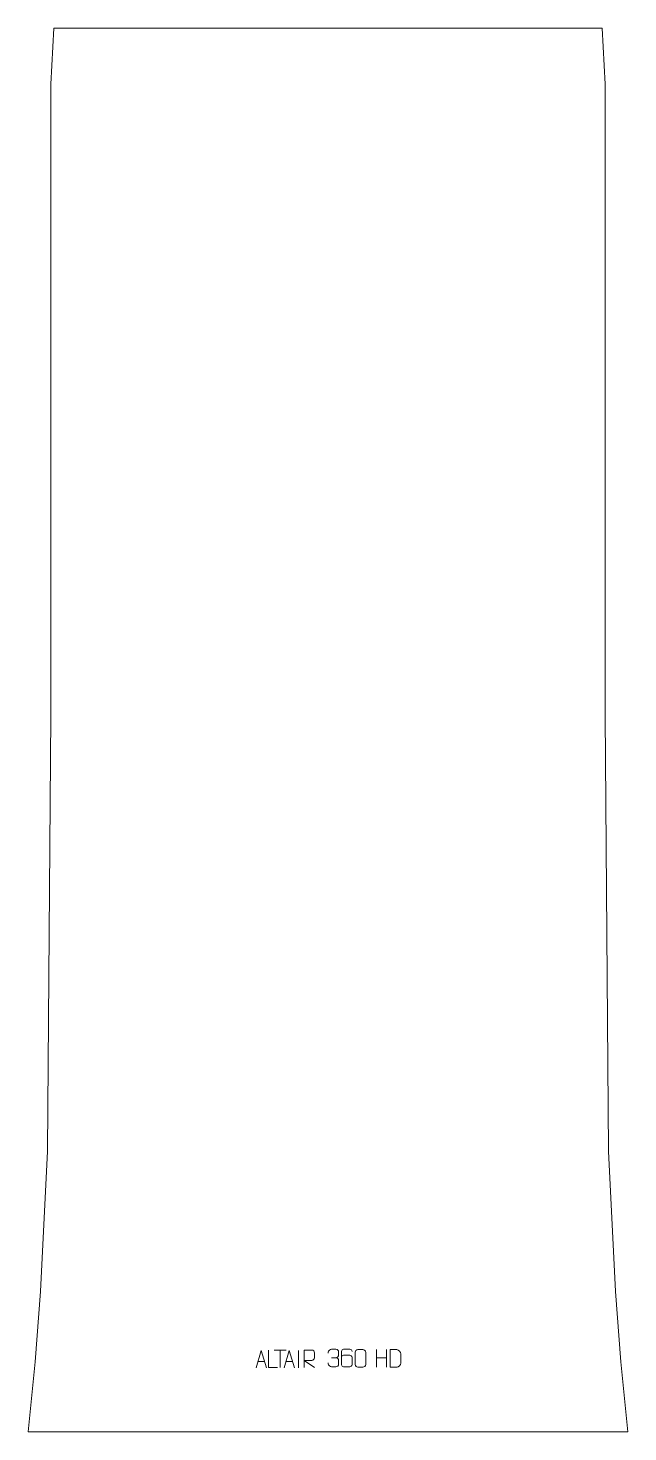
# Model space of a CAD drawing. Header units: millimetres. Extents: x -427 to 427, y -1265 to 735.
import ezdxf

# ---------------------------------------------------------------- set-up
doc = ezdxf.new("R2010")
doc.units = ezdxf.units.MM
doc.header["$MEASUREMENT"] = 0
doc.layers.add('layer 1', color=7, linetype='Continuous')

msp = doc.modelspace()

# ---------------------------------------------------------------- linework, layer by layer
at = {"layer": 'layer 1', "color": 242, "lineweight": 9}
msp.add_open_spline([(390.9854, 735.1258), (390.9854, 735.1258), (394.9859, 655.1283), (394.9859, 655.1283), (394.9859, 655.1283), (394.9859, 655.1283), (394.9859, -244.8382), (394.9859, -244.8382), (394.9859, -244.8382), (394.9859, -244.8382), (399.985, -864.8143), (399.985, -864.8143), (399.985, -864.8143), (399.985, -864.8143), (409.9849, -1064.8071), (409.9849, -1064.8071), (409.9849, -1064.8071), (409.9849, -1064.8071), (417.484, -1164.8032), (417.484, -1164.8032), (417.484, -1164.8032), (417.484, -1164.8032), (427.4839, -1264.7997), (427.4839, -1264.7997), (427.4839, -1264.7997), (427.4839, -1264.7997), (-427.4839, -1264.7997), (-427.4839, -1264.7997), (-427.4839, -1264.7997), (-427.4839, -1264.7997), (-417.484, -1164.8032), (-417.484, -1164.8032), (-417.484, -1164.8032), (-417.484, -1164.8032), (-409.9849, -1064.8071), (-409.9849, -1064.8071), (-409.9849, -1064.8071), (-409.9849, -1064.8071), (-399.985, -864.8143), (-399.985, -864.8143), (-399.985, -864.8143), (-399.985, -864.8143), (-394.9856, -244.8382), (-394.9856, -244.8382), (-394.9856, -244.8382), (-394.9856, -244.8382), (-394.9856, 655.1283), (-394.9856, 655.1283), (-394.9856, 655.1283), (-394.9856, 655.1283), (-390.9854, 735.1258), (-390.9854, 735.1258), (-390.9854, 735.1258), (-390.9854, 735.1258), (390.9854, 735.1258), (390.9854, 735.1258)], degree=3, knots=[0, 0, 0, 0, 0.066666667, 0.066666667, 0.066666667, 0.066666667, 0.133333333, 0.133333333, 0.133333333, 0.133333333, 0.2, 0.2, 0.2, 0.2, 0.266666667, 0.266666667, 0.266666667, 0.266666667, 0.333333333, 0.333333333, 0.333333333, 0.333333333, 0.4, 0.4, 0.4, 0.4, 0.466666667, 0.466666667, 0.466666667, 0.466666667, 0.533333333, 0.533333333, 0.533333333, 0.533333333, 0.6, 0.6, 0.6, 0.6, 0.666666667, 0.666666667, 0.666666667, 0.666666667, 0.733333333, 0.733333333, 0.733333333, 0.733333333, 0.8, 0.8, 0.8, 0.8, 0.866666667, 0.866666667, 0.866666667, 0.866666667, 1, 1, 1, 1], dxfattribs=at)
at = {"layer": 'layer 1', "color": 250, "lineweight": 9}
for points, knots in [([(-102.5641, -1173.64), (-102.5641, -1173.64), (-95.1931, -1148.6865), (-95.1931, -1148.6865), (-95.1931, -1148.6865), (-95.1931, -1148.6865), (-87.6232, -1173.64), (-87.6232, -1173.64)], [0, 0, 0, 0, 0.333333333, 0.333333333, 0.333333333, 0.333333333, 1, 1, 1, 1]), ([(-71.7475, -1173.0723), (-71.7475, -1173.0723), (-84.6966, -1173.0723), (-84.6966, -1173.0723), (-84.6966, -1173.0723), (-84.6966, -1173.0723), (-84.6966, -1148.1187), (-84.6966, -1148.1187)], [0, 0, 0, 0, 0.333333333, 0.333333333, 0.333333333, 0.333333333, 1, 1, 1, 1]), ([(-62.5641, -1173.64), (-62.5641, -1173.64), (-55.1931, -1148.6865), (-55.1931, -1148.6865), (-55.1931, -1148.6865), (-55.1931, -1148.6865), (-47.6232, -1173.64), (-47.6232, -1173.64)], [0, 0, 0, 0, 0.333333333, 0.333333333, 0.333333333, 0.333333333, 1, 1, 1, 1]), ([(-33.9671, -1173.1488), (-33.9671, -1173.1488), (-33.9671, -1148.1953), (-33.9671, -1148.1953), (-33.9671, -1148.1953), (-30.3723, -1148.1953), (-26.7768, -1148.1953), (-23.1816, -1148.1953), (-23.1816, -1148.1953), (-20.8563, -1148.233), (-19.299, -1149.723), (-19.3031, -1152.0894), (-19.3031, -1152.0894), (-19.3035, -1154.1249), (-19.3035, -1157.1843), (-19.3031, -1159.2203), (-19.3031, -1159.2203), (-19.3096, -1161.0958), (-21.1219, -1163.0376), (-23.1314, -1163.0567), (-23.1314, -1163.0567), (-23.1314, -1163.0567), (-33.9671, -1163.0567), (-33.9671, -1163.0567), (-33.9671, -1163.0567), (-33.9671, -1163.0567), (-19.3124, -1173.1488), (-19.3124, -1173.1488)], [0, 0, 0, 0, 0.125, 0.125, 0.125, 0.125, 0.25, 0.25, 0.25, 0.25, 0.375, 0.375, 0.375, 0.375, 0.5, 0.5, 0.5, 0.5, 0.625, 0.625, 0.625, 0.625, 0.75, 0.75, 0.75, 0.75, 1, 1, 1, 1]), ([(0.4134, -1152.803), (0.4134, -1152.803), (0.4134, -1150.9458), (0.4134, -1150.9458), (0.4134, -1150.9458), (0.3991, -1149.2039), (3.0636, -1147.0858), (5.1227, -1147.1085), (5.1227, -1147.1085), (7.1868, -1147.1085), (9.2508, -1147.1085), (11.3145, -1147.1085), (11.3145, -1147.1085), (13.509, -1147.0997), (15.1073, -1148.9465), (15.1517, -1150.8586), (15.1517, -1150.8586), (15.1513, -1152.2937), (15.1513, -1153.7288), (15.1517, -1155.1643), (15.1517, -1155.1643), (15.1031, -1156.8178), (13.5005, -1159.0478), (11.3022, -1159.0378), (11.3022, -1159.0378), (13.5059, -1159.049), (15.1139, -1160.8522), (15.1679, -1162.9117), (15.1679, -1162.9117), (15.1675, -1164.6964), (15.1675, -1166.4811), (15.1679, -1168.2662), (15.1679, -1168.2662), (15.178, -1170.3276), (13.1231, -1172.0907), (11.3022, -1172.0826), (11.3022, -1172.0826), (9.2369, -1172.0823), (7.1717, -1172.0823), (5.1061, -1172.0826), (5.1061, -1172.0826), (2.9375, -1172.0711), (0.4065, -1169.6709), (0.3879, -1168.2091), (0.3879, -1168.2091), (0.3879, -1168.2091), (0.3879, -1166.3005), (0.3879, -1166.3005)], [0, 0, 0, 0, 0.076923077, 0.076923077, 0.076923077, 0.076923077, 0.153846154, 0.153846154, 0.153846154, 0.153846154, 0.230769231, 0.230769231, 0.230769231, 0.230769231, 0.307692308, 0.307692308, 0.307692308, 0.307692308, 0.384615385, 0.384615385, 0.384615385, 0.384615385, 0.461538462, 0.461538462, 0.461538462, 0.461538462, 0.538461538, 0.538461538, 0.538461538, 0.538461538, 0.615384615, 0.615384615, 0.615384615, 0.615384615, 0.692307692, 0.692307692, 0.692307692, 0.692307692, 0.769230769, 0.769230769, 0.769230769, 0.769230769, 0.846153846, 0.846153846, 0.846153846, 0.846153846, 1, 1, 1, 1]), ([(34.2079, -1150.0548), (34.1838, -1148.7153), (32.8276, -1147.0621), (31.2557, -1147.0964), (31.2557, -1147.0964), (28.2709, -1147.0967), (25.2857, -1147.0967), (22.3003, -1147.0964), (22.3003, -1147.0964), (21.0812, -1147.0815), (19.353, -1148.5191), (19.348, -1150.0548), (19.348, -1150.0548), (19.3483, -1156.4153), (19.3483, -1162.7761), (19.348, -1169.1368), (19.348, -1169.1368), (19.3527, -1170.2997), (21.0812, -1172.0708), (22.3003, -1172.0952), (22.3003, -1172.0952), (25.2857, -1172.0949), (28.2709, -1172.0949), (31.2557, -1172.0952), (31.2557, -1172.0952), (32.5338, -1172.0514), (34.2035, -1170.4369), (34.2079, -1169.1368), (34.2079, -1169.1368), (34.2079, -1165.5535), (34.2079, -1161.9704), (34.2079, -1158.3877), (34.2079, -1158.3877), (34.1694, -1156.9095), (32.5867, -1155.4766), (31.2557, -1155.4786), (31.2557, -1155.4786), (28.2709, -1155.4783), (25.2857, -1155.4783), (22.3003, -1155.4786), (22.3003, -1155.4786), (20.9708, -1155.4736), (19.3278, -1156.9809), (19.3695, -1158.4094)], [0, 0, 0, 0, 0.083333333, 0.083333333, 0.083333333, 0.083333333, 0.166666667, 0.166666667, 0.166666667, 0.166666667, 0.25, 0.25, 0.25, 0.25, 0.333333333, 0.333333333, 0.333333333, 0.333333333, 0.416666667, 0.416666667, 0.416666667, 0.416666667, 0.5, 0.5, 0.5, 0.5, 0.583333333, 0.583333333, 0.583333333, 0.583333333, 0.666666667, 0.666666667, 0.666666667, 0.666666667, 0.75, 0.75, 0.75, 0.75, 0.833333333, 0.833333333, 0.833333333, 0.833333333, 1, 1, 1, 1]), ([(42.6406, -1147.5489), (45.0067, -1147.5489), (47.3732, -1147.5489), (49.7397, -1147.5489), (49.7397, -1147.5489), (51.7202, -1147.5133), (53.7462, -1149.0076), (53.7733, -1151.4497), (53.7733, -1151.4497), (53.7729, -1157.2071), (53.7729, -1162.9649), (53.7733, -1168.7231), (53.7733, -1168.7231), (53.6312, -1171.0507), (51.9248, -1172.533), (49.7397, -1172.5438), (49.7397, -1172.5438), (47.3673, -1172.5434), (44.9949, -1172.5434), (42.6229, -1172.5438), (42.6229, -1172.5438), (40.6644, -1172.6494), (38.658, -1170.7615), (38.6694, -1168.7405), (38.6694, -1168.7405), (38.6698, -1162.9599), (38.6698, -1157.1796), (38.6694, -1151.3998), (38.6694, -1151.3998), (38.6737, -1149.2578), (40.4508, -1147.5353), (42.6406, -1147.5489)], [0, 0, 0, 0, 0.111111111, 0.111111111, 0.111111111, 0.111111111, 0.222222222, 0.222222222, 0.222222222, 0.222222222, 0.333333333, 0.333333333, 0.333333333, 0.333333333, 0.444444444, 0.444444444, 0.444444444, 0.444444444, 0.555555556, 0.555555556, 0.555555556, 0.555555556, 0.666666667, 0.666666667, 0.666666667, 0.666666667, 0.777777778, 0.777777778, 0.777777778, 0.777777778, 1, 1, 1, 1]), ([(88.829, -1172.4968), (91.1608, -1172.4964), (96.111, -1172.5204), (98.4425, -1172.5207), (98.4425, -1172.5207), (100.3675, -1172.6261), (103.6861, -1169.0845), (103.6749, -1167.0672), (103.6749, -1167.0672), (103.6745, -1161.2971), (103.6745, -1159.1274), (103.6749, -1153.3581), (103.6749, -1153.3581), (103.6706, -1151.22), (100.2961, -1147.5599), (98.1437, -1147.5734), (98.1437, -1147.5734), (95.818, -1147.5734), (91.0937, -1147.5734), (88.7676, -1147.5734), (88.7676, -1147.5734), (88.768, -1153.3203), (88.8293, -1166.7495), (88.829, -1172.4968)], [0, 0, 0, 0, 0.142857143, 0.142857143, 0.142857143, 0.142857143, 0.285714286, 0.285714286, 0.285714286, 0.285714286, 0.428571429, 0.428571429, 0.428571429, 0.428571429, 0.571428571, 0.571428571, 0.571428571, 0.571428571, 0.714285714, 0.714285714, 0.714285714, 0.714285714, 1, 1, 1, 1])]:
    msp.add_open_spline(points, degree=3, knots=knots, dxfattribs=at)
for points in [[(-76.7156, -1148.1422), (-76.7156, -1148.1422), (-59.7284, -1148.1422), (-59.7284, -1148.1422)], [(-68.2218, -1173.0722), (-68.2218, -1173.0722), (-68.2218, -1148.1187), (-68.2218, -1148.1187)], [(-42.0936, -1148.6762), (-42.0936, -1148.6762), (-42.0936, -1173.6503), (-42.0936, -1173.6503)], [(5.1231, -1159.0482), (5.1231, -1159.0482), (11.3195, -1159.0482), (11.3195, -1159.0482)], [(68.8996, -1147.5714), (68.8996, -1147.5714), (68.8996, -1172.3489), (68.8996, -1172.3489)], [(68.8996, -1159.4537), (68.8996, -1159.4537), (83.5429, -1159.4533), (83.5429, -1159.4533)], [(83.5429, -1147.5714), (83.5429, -1147.5714), (83.5429, -1172.5249), (83.5429, -1172.5249)], [(-99.8415, -1164.3906), (-99.8415, -1164.3906), (-90.3458, -1164.3906), (-90.3458, -1164.3906)], [(-59.8415, -1164.3906), (-59.8415, -1164.3906), (-50.3458, -1164.3906), (-50.3458, -1164.3906)]]:
    msp.add_open_spline(points, degree=3, dxfattribs=at)

doc.saveas('drawing.dxf')
